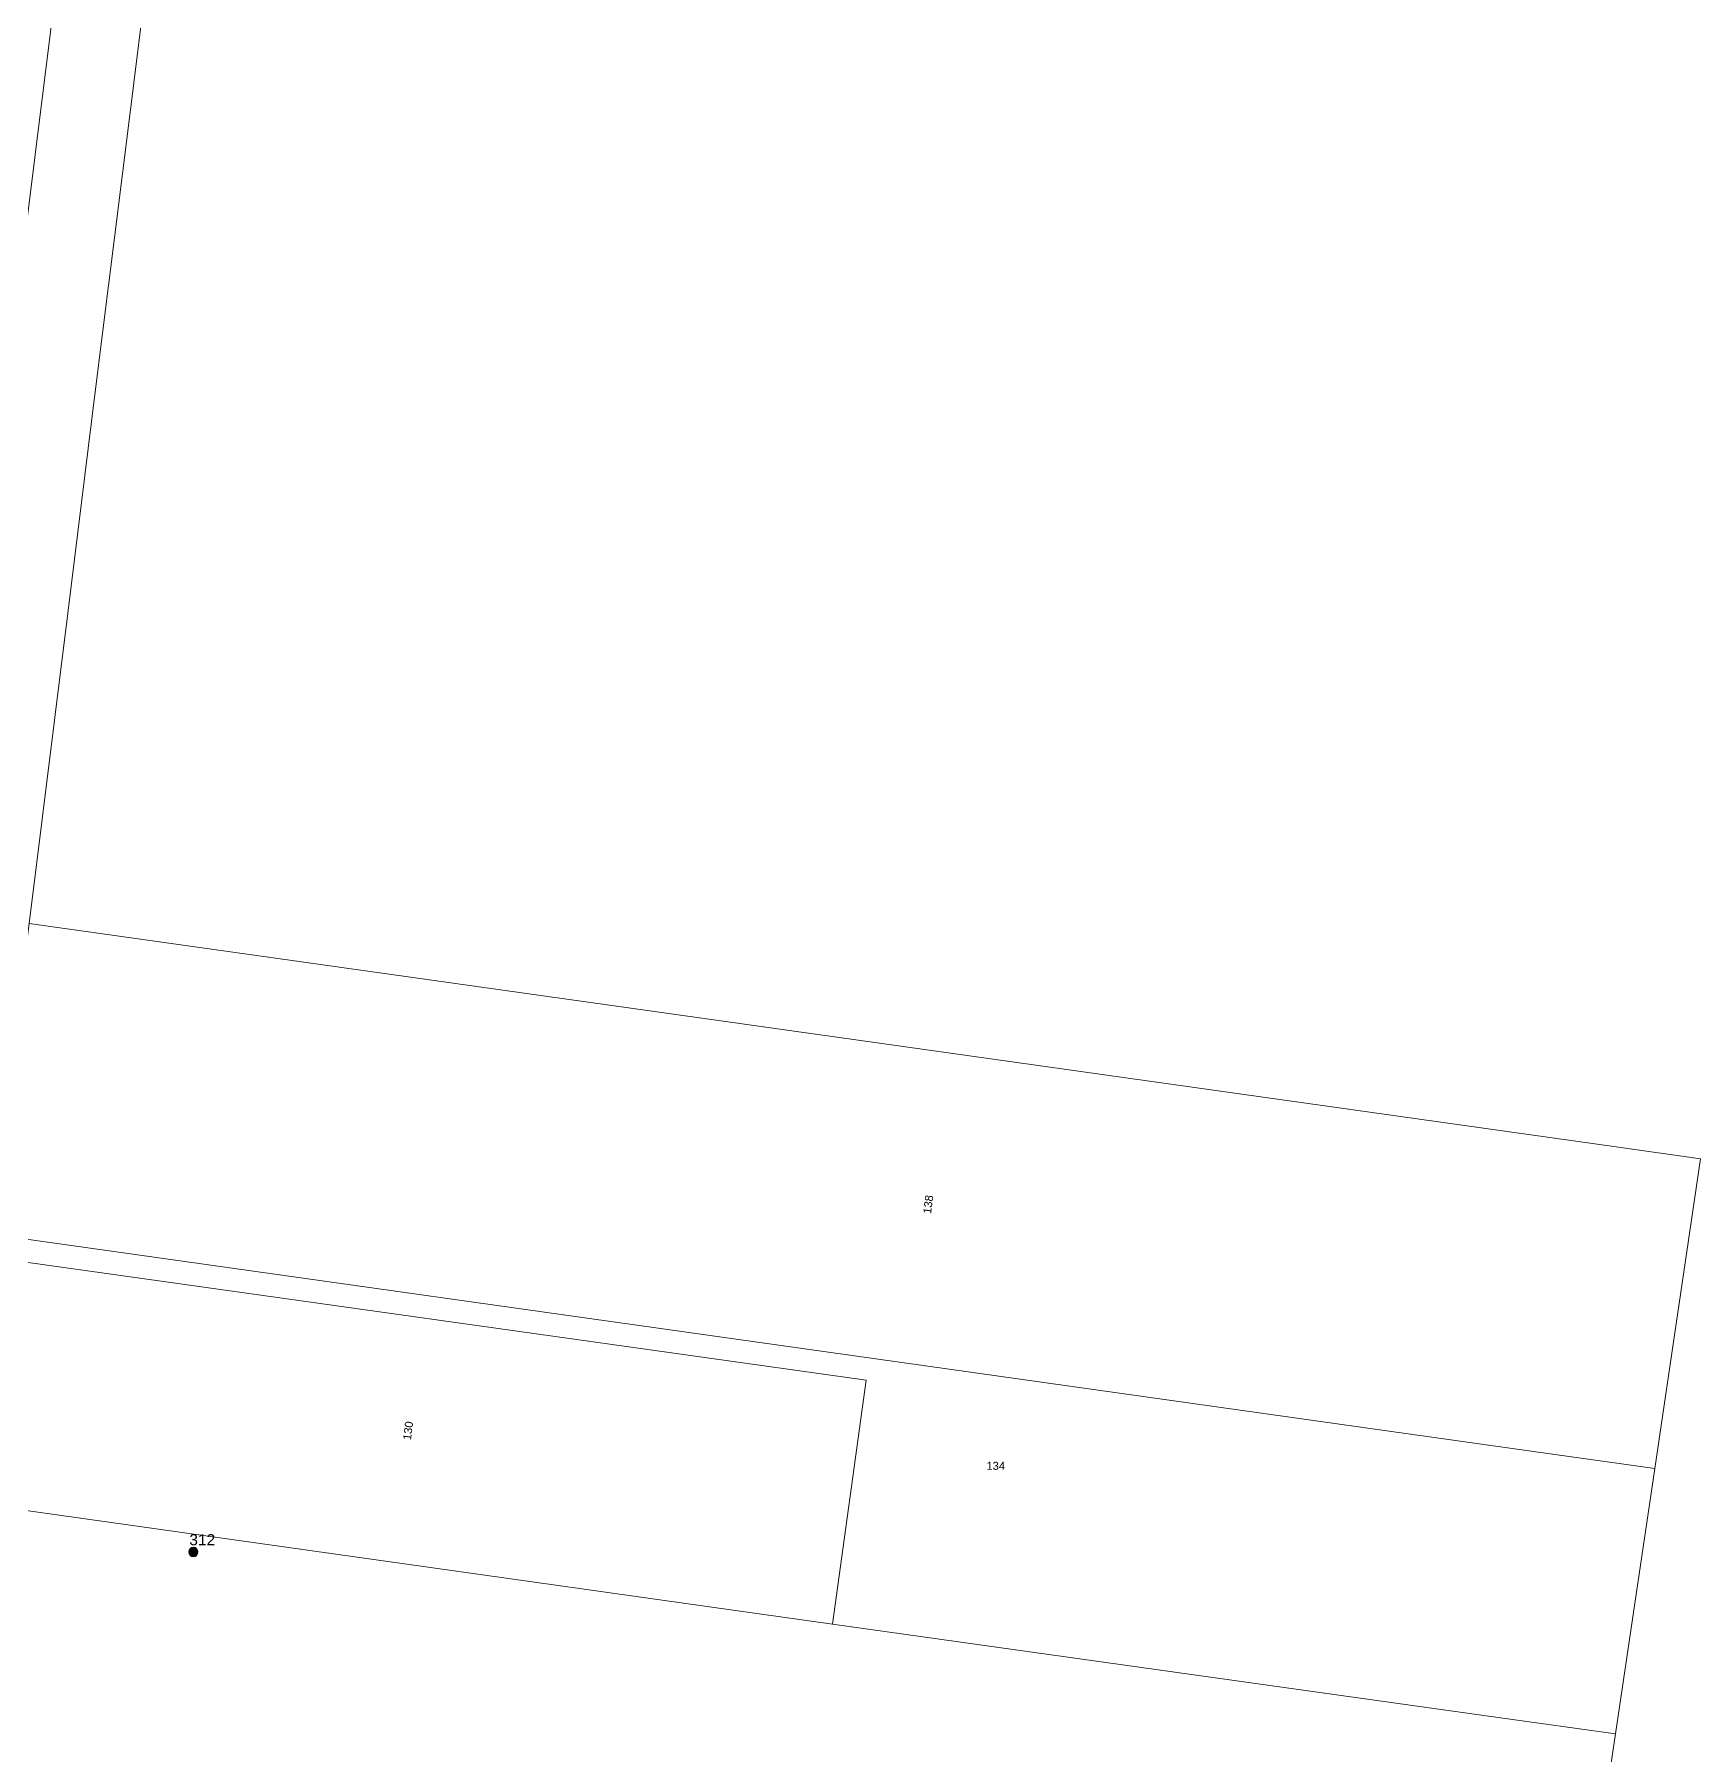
# Model space of a CAD drawing. Header units: metres. Extents: x 298182 to 303780, y 6252504 to 6254878.
# Drawn here: x 299687.7 to 300062.5, y 6253736.6 to 6254123.7 of the extents above; entities that cross this region are included whole.
import ezdxf
from ezdxf.enums import TextEntityAlignment as Align

# ---------------------------------------------------------------- set-up
doc = ezdxf.new("R2010")
doc.units = ezdxf.units.M
doc.layers.add('Cadastre Land Parcels_SP_EXT', color=7, linetype='Continuous', lineweight=5)
doc.layers.add('Cadastre Roads_SP_EXT', color=7, linetype='Continuous', lineweight=5)
doc.layers.add('SupportsOH_SP_TR_HV_LV_SL_EXT', color=7, linetype='Continuous')
doc.styles.add('POLE_LABEL', font='arial.ttf')
doc.styles.get("Standard").update_dxf_attribs({"font": 'arial.ttf'})

# ---------------------------------------------------------------- blocks, each defined once
blk = doc.blocks.new('POLE_EXT')
blk.add_hatch(color=256).paths.add_polyline_path([(-1, 0, 1), (1, 0, 1)])
blk.add_lwpolyline([(-1, 0, 1), (1, 0, 1)], format="xyb", close=True)
for tag, height, flags, p in [('pNumber', 2.5, 8, (-17.84, 2.07)), ('OWNED_BY', 0.2, 9, (1.35, -0.4)), ('SPECIAL_USE', 0.2, 9, (1.35, -0.8)), ('STATE', 0.2, 9, (1.35, -1)), ('cLV', 0.2, 9, (1.35, -1.4)), ('hDepth', 0.2, 9, (1.35, -1.6)), ('hDia', 0.2, 9, (1.35, -1.8)), ('cHV', 0.2, 9, (1.35, -2)), ('cLinedev', 0.2, 9, (1.35, -3.4)), ('pExisting', 0.2, 9, (1.35, -3.8)), ('PARENT', 0.2, 9, (1.35, -0.6)), ('USAGE', 0.2, 9, (1.35, -1.2)), ('LBRACKET', 0.2, 9, (1.35, -2.2)), ('LExisting', 0.2, 9, (1.35, -2.4)), ('LANTNUMBER', 0.2, 9, (1.35, -2.6)), ('LOther', 0.2, 9, (1.35, -2.8)), ('LRemove', 0.2, 9, (1.35, -3)), ('LEGEND', 0.2, 9, (1.35, -3.2)), ('LOCATION', 0.2, 9, (1.35, -3.6)), ('pFooting', 0.2, 9, (1.35, -4.4)), ('pNew', 0.2, 9, (1.35, -4.6)), ('pRelocate', 0.2, 9, (1.35, -5)), ('pRemove', 0.2, 9, (1.35, -5.2)), ('pReplace', 0.2, 9, (1.35, -5.4)), ('pStay', 0.2, 9, (1.35, -5.6)), ('pType', 0.2, 9, (1.35, -5.8)), ('cspan', 0.2, 9, (1.35, -6)), ('STREETNAME', 0.2, 9, (1.35, -6.2)), ('SUBURB', 0.2, 9, (1.35, -6.4)), ('OPERATED_BY', 0.2, 9, (1.36, -7.01)), ('PFNUMBER', 0.2, 9, (1.35, -4)), ('NEWPFNUMBER', 0.2, 9, (1.35, -4.2)), ('NOTES', 0.2, 9, (1.35, -6.6)), ('MAINTAINED_BY', 0.2, 9, (1.36, -6.81))]:
    blk.add_attdef(tag, text='', height=height, dxfattribs=dict(flags=flags)).set_placement(p, align=Align.MIDDLE_LEFT)
at = {"style": 'POLE_LABEL'}
for tag, height, flags, p in [('STRUCTURE_PLANT_NUMBER', 0.2, 9, (1.35, 0.03)), ('ASSET_NUM', 2.5, 8, (2, 2)), ('STREET_CODE', 0.2, 9, (1.35, -0.2))]:
    blk.add_attdef(tag, text='', height=height, dxfattribs=dict(at, flags=flags)).set_placement(p, align=Align.MIDDLE_LEFT)
at = {"flags": 1}
blk.add_attdef('Z', (1.35, -7.33), '', height=0.2, dxfattribs=at)

msp = doc.modelspace()

# ---------------------------------------------------------------- linework, layer by layer
at = {"layer": 'Cadastre Land Parcels_SP_EXT', "linetype": 'Continuous'}
for points in [[(300062.53901, 6253870.77304), (300044.08297, 6253873.37099), (299686.49001, 6253923.69903), (299685.23401, 6253913.71196), (299677.78103, 6253853.83296), (299877.00103, 6253825.79203), (300029.74597, 6253804.30203), (300052.23802, 6253801.13796), (300062.53901, 6253870.77304)], [(300052.23802, 6253801.13796), (300029.74597, 6253804.30203), (299877.00103, 6253825.79203), (299677.78103, 6253853.83296), (299677.12401, 6253848.74297), (299874.82699, 6253821.01898), (299867.19999, 6253766.151), (300017.48496, 6253745.063), (300043.39203, 6253741.42696), (300052.23802, 6253801.13796)], [(299677.12401, 6253848.74297), (299670.30102, 6253793.83603), (299867.19999, 6253766.151), (299874.82699, 6253821.01898), (299677.12401, 6253848.74297)], [(300041.88702, 6253731.38699), (300043.39203, 6253741.42696), (300017.48496, 6253745.063), (299867.19999, 6253766.151), (299670.30102, 6253793.83603), (299660.32103, 6253714.02601), (300001.05297, 6253666.03198), (300031.509, 6253661.74202), (300041.88702, 6253731.38699)]]:
    msp.add_lwpolyline(points, close=True, dxfattribs=at)
at = {"layer": 'Cadastre Roads_SP_EXT', "linetype": 'Continuous'}
for points in [[(299693.92346, 6254145.31985), (299681.62379, 6254046.72357)], [(299527.72127, 6253317.28711), (299622.80934, 6253427.99435), (299624.94713, 6253430.48307), (299625.57684, 6253435.49619), (299637.13862, 6253528.32849), (299642.93316, 6253574.77174), (299643.80235, 6253581.73827), (299648.72981, 6253621.19717), (299654.52656, 6253667.62153), (299660.32135, 6253714.02602), (299670.3007, 6253793.83649), (299677.12426, 6253848.74341), (299677.78073, 6253853.83265), (299685.23435, 6253913.71198), (299686.48988, 6253923.69918), (299695.17855, 6253993.51954), (299701.27041, 6254042.63554), (299707.41198, 6254091.71464), (299712.58838, 6254133.30214)]]:
    msp.add_lwpolyline(points, dxfattribs=at)

# ---------------------------------------------------------------- block references
at = {"layer": 'SupportsOH_SP_TR_HV_LV_SL_EXT'}
ref = msp.add_blockref('POLE_EXT', (299723.423, 6253782.35499), dxfattribs=at)
ref.add_attrib('ASSET_NUM', '312', dxfattribs={"layer": '0', "height": 2.5, "style": 'POLE_LABEL'}).set_placement((299725.423, 6253783.10499), align=Align.BOTTOM_CENTER)

# ---------------------------------------------------------------- texts
at = {"layer": 'Cadastre Land Parcels_SP_EXT'}
for s, rotation, p in [('138', 82.902908, (299889.38902, 6253858.32748)), ('130', 82.899269, (299772.36297, 6253807.43726))]:
    msp.add_text(s, height=1.8, rotation=rotation, dxfattribs=at).set_placement(p)
msp.add_text('134', height=1.8, dxfattribs=at).set_placement((299901.866, 6253800.82977))

doc.saveas('drawing.dxf')
